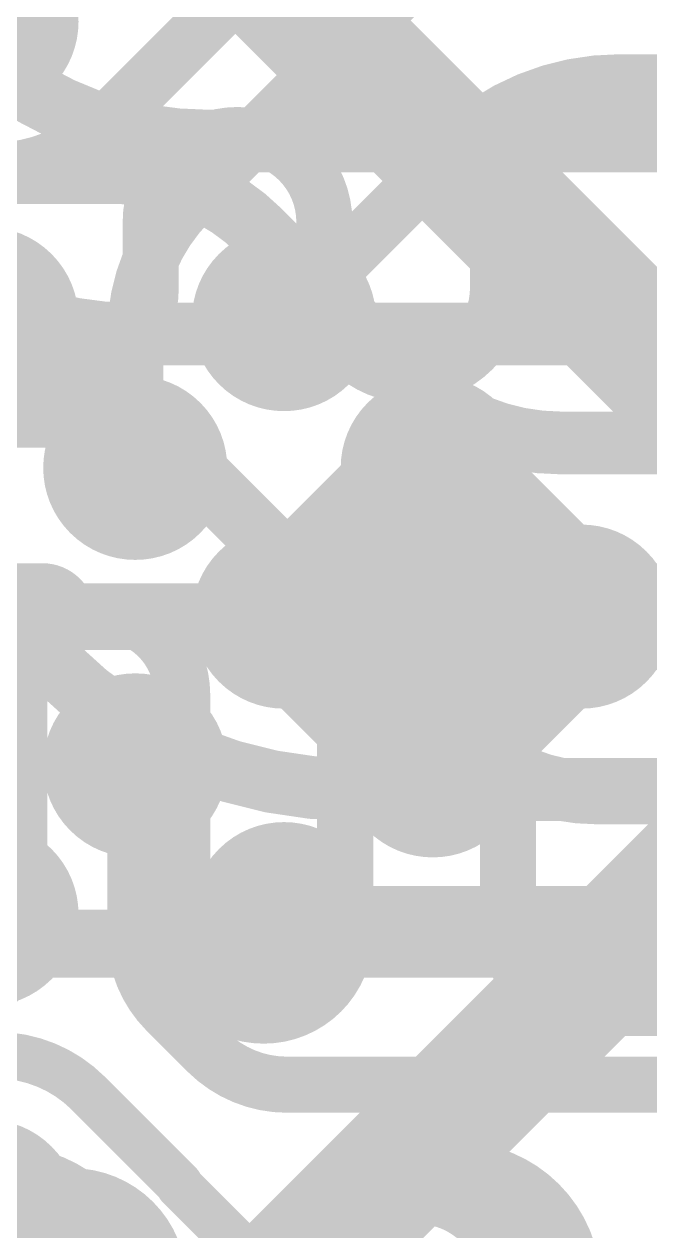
# Model space of a CAD drawing. Header units: inches. Extents: x -6 to 284, y -12 to 154.
# Drawn here: x 63.389 to 64.579, y 7.532 to 9.827 of the extents above; entities that cross this region are included whole.
import ezdxf

# ---------------------------------------------------------------- set-up
doc = ezdxf.new("R2010")
doc.units = ezdxf.units.IN
for name, color, linetype in [('Bottom Layer', 5, 'Continuous'), ('Signal L1', 76, 'Continuous'), ('Signal L2', 6, 'Continuous'), ('Top Layer', 1, 'Continuous'), ('Top Overlay', 2, 'Continuous'), ('Top Paste', 8, 'Continuous'), ('Top Solder', 216, 'Continuous')]:
    doc.layers.add(name, color=color, linetype=linetype)

# ---------------------------------------------------------------- blocks, each defined once
blk = doc.blocks.new('BGA_565_15_5_14_4__132')
at = {"layer": 'Top Layer'}
h = blk.add_hatch(color=1, dxfattribs=at)
edge = h.paths.add_edge_path()
edge.add_arc((-7.400000439999999, 6.800001640000001), 0.12499848, 0, 360)
h = blk.add_hatch(color=1, dxfattribs=at)
edge = h.paths.add_edge_path()
edge.add_arc((-7.00000124, 6.7999991), 0.12499848, 0, 360)
h = blk.add_hatch(color=1, dxfattribs=at)
edge = h.paths.add_edge_path()
edge.add_arc((-6.599996959999999, 6.7999991), 0.12499848, 0, 360)
h = blk.add_hatch(color=1, dxfattribs=at)
edge = h.paths.add_edge_path()
edge.add_arc((-5.8000011, 6.7999991), 0.12499848, 0, 360)
h = blk.add_hatch(color=1, dxfattribs=at)
edge = h.paths.add_edge_path()
edge.add_arc((-7.400000439999999, 6.399999899999999), 0.12499848, 0, 360)
h = blk.add_hatch(color=1, dxfattribs=at)
edge = h.paths.add_edge_path()
edge.add_arc((-7.00000124, 6.399999899999999), 0.12499848, 0, 360)
h = blk.add_hatch(color=1, dxfattribs=at)
edge = h.paths.add_edge_path()
edge.add_arc((-6.599999499999999, 6.399999899999999), 0.12499848, 0, 360)
h = blk.add_hatch(color=1, dxfattribs=at)
edge = h.paths.add_edge_path()
edge.add_arc((-6.200000299999999, 6.399999899999999), 0.12499848, 0, 360)
h = blk.add_hatch(color=1, dxfattribs=at)
edge = h.paths.add_edge_path()
edge.add_arc((-7.400000439999999, 6.000000699999999), 0.12499848, 0, 360)
h = blk.add_hatch(color=1, dxfattribs=at)
edge = h.paths.add_edge_path()
edge.add_arc((-7.00000124, 6.000000699999999), 0.12499848, 0, 360)
h = blk.add_hatch(color=1, dxfattribs=at)
edge = h.paths.add_edge_path()
edge.add_arc((-7.00000124, 5.59999896), 0.12499848, 0, 360)
h = blk.add_hatch(color=1, dxfattribs=at)
edge = h.paths.add_edge_path()
edge.add_arc((-7.400000439999999, 5.19999976), 0.12499848, 0, 360)
at = {"layer": 'Top Paste'}
h = blk.add_hatch(color=8, dxfattribs=at)
edge = h.paths.add_edge_path()
edge.add_arc((-7.400000439999999, 6.800001640000001), 0.12499848, 0, 360)
h = blk.add_hatch(color=8, dxfattribs=at)
edge = h.paths.add_edge_path()
edge.add_arc((-7.00000124, 6.7999991), 0.12499848, 0, 360)
h = blk.add_hatch(color=8, dxfattribs=at)
edge = h.paths.add_edge_path()
edge.add_arc((-6.599996959999999, 6.7999991), 0.12499848, 0, 360)
h = blk.add_hatch(color=8, dxfattribs=at)
edge = h.paths.add_edge_path()
edge.add_arc((-5.8000011, 6.7999991), 0.12499848, 0, 360)
h = blk.add_hatch(color=8, dxfattribs=at)
edge = h.paths.add_edge_path()
edge.add_arc((-7.400000439999999, 6.399999899999999), 0.12499848, 0, 360)
h = blk.add_hatch(color=8, dxfattribs=at)
edge = h.paths.add_edge_path()
edge.add_arc((-7.00000124, 6.399999899999999), 0.12499848, 0, 360)
h = blk.add_hatch(color=8, dxfattribs=at)
edge = h.paths.add_edge_path()
edge.add_arc((-6.599999499999999, 6.399999899999999), 0.12499848, 0, 360)
h = blk.add_hatch(color=8, dxfattribs=at)
edge = h.paths.add_edge_path()
edge.add_arc((-6.200000299999999, 6.399999899999999), 0.12499848, 0, 360)
h = blk.add_hatch(color=8, dxfattribs=at)
edge = h.paths.add_edge_path()
edge.add_arc((-7.400000439999999, 6.000000699999999), 0.12499848, 0, 360)
h = blk.add_hatch(color=8, dxfattribs=at)
edge = h.paths.add_edge_path()
edge.add_arc((-7.00000124, 6.000000699999999), 0.12499848, 0, 360)
h = blk.add_hatch(color=8, dxfattribs=at)
edge = h.paths.add_edge_path()
edge.add_arc((-7.00000124, 5.59999896), 0.12499848, 0, 360)
h = blk.add_hatch(color=8, dxfattribs=at)
edge = h.paths.add_edge_path()
edge.add_arc((-7.400000439999999, 5.19999976), 0.12499848, 0, 360)
at = {"layer": 'Top Solder'}
h = blk.add_hatch(color=216, dxfattribs=at)
edge = h.paths.add_edge_path()
edge.add_arc((-7.400000439999999, 6.800001640000001), 0.17499838, 0, 360)
h = blk.add_hatch(color=216, dxfattribs=at)
edge = h.paths.add_edge_path()
edge.add_arc((-7.00000124, 6.7999991), 0.17499838, 0, 360)
h = blk.add_hatch(color=216, dxfattribs=at)
edge = h.paths.add_edge_path()
edge.add_arc((-6.599996959999999, 6.7999991), 0.17499838, 0, 360)
h = blk.add_hatch(color=216, dxfattribs=at)
edge = h.paths.add_edge_path()
edge.add_arc((-5.8000011, 6.7999991), 0.17499838, 0, 360)
h = blk.add_hatch(color=216, dxfattribs=at)
edge = h.paths.add_edge_path()
edge.add_arc((-7.400000439999999, 6.399999899999999), 0.17499838, 0, 360)
h = blk.add_hatch(color=216, dxfattribs=at)
edge = h.paths.add_edge_path()
edge.add_arc((-7.00000124, 6.399999899999999), 0.17499838, 0, 360)
h = blk.add_hatch(color=216, dxfattribs=at)
edge = h.paths.add_edge_path()
edge.add_arc((-6.599999499999999, 6.399999899999999), 0.17499838, 0, 360)
h = blk.add_hatch(color=216, dxfattribs=at)
edge = h.paths.add_edge_path()
edge.add_arc((-6.200000299999999, 6.399999899999999), 0.17499838, 0, 360)
h = blk.add_hatch(color=216, dxfattribs=at)
edge = h.paths.add_edge_path()
edge.add_arc((-7.400000439999999, 6.000000699999999), 0.17499838, 0, 360)
h = blk.add_hatch(color=216, dxfattribs=at)
edge = h.paths.add_edge_path()
edge.add_arc((-7.00000124, 6.000000699999999), 0.17499838, 0, 360)
h = blk.add_hatch(color=216, dxfattribs=at)
edge = h.paths.add_edge_path()
edge.add_arc((-7.00000124, 5.59999896), 0.17499838, 0, 360)
h = blk.add_hatch(color=216, dxfattribs=at)
edge = h.paths.add_edge_path()
edge.add_arc((-7.400000439999999, 5.19999976), 0.17499838, 0, 360)
at = {"layer": 'Top Overlay'}
for points in [[(-4.219999179999999, 7.295799479999999, 0.254, 0.254, 0), (-7.845000819999999, 7.295799479999999, 0.254, 0.254, 0)], [(-7.845000819999999, 3.67080292, 0.254, 0.254, 0), (-7.845000819999999, 7.295799479999999, 0.254, 0.254, 0)]]:
    blk.add_lwpolyline(points, format="xyseb", dxfattribs=at)

msp = doc.modelspace()

# ---------------------------------------------------------------- linework, layer by layer
at = {"layer": 'Bottom Layer'}
for points in [[(63.62973812, 9.45076342, 0.10668, 0.10668, -0.9999999999999999), (63.95993812, 9.45076342, 0.10668, 0.10668, 0)], [(64.29013812, 9.45076342, 0.10668, 0.10668, -0.4142135623730951), (64.45523811999999, 9.61586342, 0.10668, 0.10668, 0)], [(64.45523811999999, 9.61586342, 0.10668, 0.10668, 0), (64.91481048, 9.61586342, 0.10668, 0.10668, 0)], [(63.62973812, 9.32474894, 0.10668, 0.10668, 0), (63.62973812, 9.45076342, 0.10668, 0.10668, 0)], [(63.95993812, 9.32474894, 0.10668, 0.10668, 0), (63.95993812, 9.45076342, 0.10668, 0.10668, 0)], [(64.29013812, 9.32474894, 0.10668, 0.10668, 0), (64.29013812, 9.45076342, 0.10668, 0.10668, 0)], [(63.62973812, 9.32474894, 0.10668, 0.10668, -0.9999999999999999), (63.29953811999999, 9.32474894, 0.10668, 0.10668, 0)], [(64.29013812, 9.32474894, 0.10668, 0.10668, -0.9999999999999999), (63.95993812, 9.32474894, 0.10668, 0.10668, 0)], [(63.9994402, 8.55919548, 0.10668, 0.10668, -0.9999999999999999), (64.3093202, 8.55919548, 0.10668, 0.10668, 0)], [(63.3796802, 8.5523959, 0.10668, 0.10668, -0.9999999999999999), (63.6895602, 8.5523959, 0.10668, 0.10668, 0)], [(63.3796802, 8.111075979999999, 0.10668, 0.10668, 0), (63.3796802, 8.5523959, 0.10668, 0.10668, 0)], [(63.6895602, 8.09648114, 0.10668, 0.10668, 0), (63.6895602, 8.5523959, 0.10668, 0.10668, 0)], [(63.9994402, 8.09648114, 0.10668, 0.10668, 0), (63.9994402, 8.55919548, 0.10668, 0.10668, 0)], [(64.3093202, 8.111075979999999, 0.10668, 0.10668, 0), (64.3093202, 8.55919548, 0.10668, 0.10668, 0)], [(63.3796802, 8.111075979999999, 0.10668, 0.10668, -0.4142135623730951), (63.2247402, 7.95613598, 0.10668, 0.10668, 0)], [(63.9994402, 8.09648114, 0.10668, 0.10668, -0.9999999999999999), (63.6895602, 8.09648114, 0.10668, 0.10668, 0)], [(64.4642602, 7.95613598, 0.10668, 0.10668, -0.4142135623730951), (64.3093202, 8.111075979999999, 0.10668, 0.10668, 0)], [(64.4642602, 7.95613598, 0.10668, 0.10668, 0), (66.94327987999999, 7.95613598, 0.10668, 0.10668, 0)], [(63.31449363999999, 7.43305854, 0.10668, 0.10668, -0.9999999999999999), (63.64469363999999, 7.43305854, 0.10668, 0.10668, 0)], [(63.97489364, 7.43305854, 0.10668, 0.10668, -0.9999999999999999), (64.30509364, 7.43305854, 0.10668, 0.10668, 0)]]:
    msp.add_lwpolyline(points, format="xyseb", dxfattribs=at)
for points in [[(64.42856812000001, 9.61586342, 0.05333999999999999, 0.05333999999999999, 1), (64.48190812, 9.61586342, 0.05333999999999999, 0.05333999999999999, 1)], [(64.42856812000001, 9.61586342, 0.05333999999999999, 0.05333999999999999, 1), (64.48190812, 9.61586342, 0.05333999999999999, 0.05333999999999999, 1)], [(63.60306812, 9.45076342, 0.05333999999999999, 0.05333999999999999, 1), (63.65640811999999, 9.45076342, 0.05333999999999999, 0.05333999999999999, 1)], [(63.60306812, 9.45076342, 0.05333999999999999, 0.05333999999999999, 1), (63.65640811999999, 9.45076342, 0.05333999999999999, 0.05333999999999999, 1)], [(63.93326811999999, 9.45076342, 0.05333999999999999, 0.05333999999999999, 1), (63.98660811999999, 9.45076342, 0.05333999999999999, 0.05333999999999999, 1)], [(63.93326811999999, 9.45076342, 0.05333999999999999, 0.05333999999999999, 1), (63.98660811999999, 9.45076342, 0.05333999999999999, 0.05333999999999999, 1)], [(64.26346811999998, 9.45076342, 0.05333999999999999, 0.05333999999999999, 1), (64.31680811999999, 9.45076342, 0.05333999999999999, 0.05333999999999999, 1)], [(64.26346811999998, 9.45076342, 0.05333999999999999, 0.05333999999999999, 1), (64.31680811999999, 9.45076342, 0.05333999999999999, 0.05333999999999999, 1)], [(63.60306812, 9.32474894, 0.05333999999999999, 0.05333999999999999, 1), (63.65640811999999, 9.32474894, 0.05333999999999999, 0.05333999999999999, 1)], [(63.60306812, 9.32474894, 0.05333999999999999, 0.05333999999999999, 1), (63.65640811999999, 9.32474894, 0.05333999999999999, 0.05333999999999999, 1)], [(63.93326811999999, 9.32474894, 0.05333999999999999, 0.05333999999999999, 1), (63.98660811999999, 9.32474894, 0.05333999999999999, 0.05333999999999999, 1)], [(63.93326811999999, 9.32474894, 0.05333999999999999, 0.05333999999999999, 1), (63.98660811999999, 9.32474894, 0.05333999999999999, 0.05333999999999999, 1)], [(64.26346811999998, 9.32474894, 0.05333999999999999, 0.05333999999999999, 1), (64.31680811999999, 9.32474894, 0.05333999999999999, 0.05333999999999999, 1)], [(64.26346811999998, 9.32474894, 0.05333999999999999, 0.05333999999999999, 1), (64.31680811999999, 9.32474894, 0.05333999999999999, 0.05333999999999999, 1)], [(63.35301019999999, 8.5523959, 0.05333999999999999, 0.05333999999999999, 1), (63.40635019999999, 8.5523959, 0.05333999999999999, 0.05333999999999999, 1)], [(63.35301019999999, 8.5523959, 0.05333999999999999, 0.05333999999999999, 1), (63.40635019999999, 8.5523959, 0.05333999999999999, 0.05333999999999999, 1)], [(63.66289019999999, 8.5523959, 0.05333999999999999, 0.05333999999999999, 1), (63.71623020000001, 8.5523959, 0.05333999999999999, 0.05333999999999999, 1)], [(63.66289019999999, 8.5523959, 0.05333999999999999, 0.05333999999999999, 1), (63.71623020000001, 8.5523959, 0.05333999999999999, 0.05333999999999999, 1)], [(63.9727702, 8.55919548, 0.05333999999999999, 0.05333999999999999, 1), (64.0261102, 8.55919548, 0.05333999999999999, 0.05333999999999999, 1)], [(63.9727702, 8.55919548, 0.05333999999999999, 0.05333999999999999, 1), (64.0261102, 8.55919548, 0.05333999999999999, 0.05333999999999999, 1)], [(64.2826502, 8.55919548, 0.05333999999999999, 0.05333999999999999, 1), (64.3359902, 8.55919548, 0.05333999999999999, 0.05333999999999999, 1)], [(64.2826502, 8.55919548, 0.05333999999999999, 0.05333999999999999, 1), (64.3359902, 8.55919548, 0.05333999999999999, 0.05333999999999999, 1)], [(63.35301019999999, 8.111075979999999, 0.05333999999999999, 0.05333999999999999, 1), (63.40635019999999, 8.111075979999999, 0.05333999999999999, 0.05333999999999999, 1)], [(63.35301019999999, 8.111075979999999, 0.05333999999999999, 0.05333999999999999, 1), (63.40635019999999, 8.111075979999999, 0.05333999999999999, 0.05333999999999999, 1)], [(63.66289019999999, 8.09648114, 0.05333999999999999, 0.05333999999999999, 1), (63.71623020000001, 8.09648114, 0.05333999999999999, 0.05333999999999999, 1)], [(63.66289019999999, 8.09648114, 0.05333999999999999, 0.05333999999999999, 1), (63.71623020000001, 8.09648114, 0.05333999999999999, 0.05333999999999999, 1)], [(63.9727702, 8.09648114, 0.05333999999999999, 0.05333999999999999, 1), (64.0261102, 8.09648114, 0.05333999999999999, 0.05333999999999999, 1)], [(63.9727702, 8.09648114, 0.05333999999999999, 0.05333999999999999, 1), (64.0261102, 8.09648114, 0.05333999999999999, 0.05333999999999999, 1)], [(64.2826502, 8.111075979999999, 0.05333999999999999, 0.05333999999999999, 1), (64.3359902, 8.111075979999999, 0.05333999999999999, 0.05333999999999999, 1)], [(64.2826502, 8.111075979999999, 0.05333999999999999, 0.05333999999999999, 1), (64.3359902, 8.111075979999999, 0.05333999999999999, 0.05333999999999999, 1)], [(64.4375902, 7.95613598, 0.05333999999999999, 0.05333999999999999, 1), (64.49093020000001, 7.95613598, 0.05333999999999999, 0.05333999999999999, 1)], [(64.4375902, 7.95613598, 0.05333999999999999, 0.05333999999999999, 1), (64.49093020000001, 7.95613598, 0.05333999999999999, 0.05333999999999999, 1)]]:
    msp.add_lwpolyline(points, format="xyseb", close=True, dxfattribs=at)
at = {"layer": 'Signal L1'}
for points in [[(63.73720805999999, 9.60438516, 0.11938, 0.11938, -0.1989132512026903), (63.27313736, 9.79660474, 0.11938, 0.11938, 0)], [(63.73720805999999, 9.60438516, 0.11938, 0.11938, 0), (63.7379853, 9.6043877, 0.11938, 0.11938, 0)], [(63.7379853, 9.6043877, 0.11938, 0.11938, 0), (65.2541621, 9.6043877, 0.11938, 0.11938, 0)], [(62.62915337999999, 9.42551582, 0.11938, 0.11938, 0), (63.44891551999999, 8.60575368, 0.11938, 0.11938, 0)], [(63.59011412, 9.237553279999998, 0.11938, 0.11938, -0.1989145536119344), (63.16309186, 9.41442872, 0.11938, 0.11938, 0)], [(63.59011412, 9.237553279999998, 0.11938, 0.11938, 0), (63.59121394, 9.237555819999999, 0.11938, 0.11938, 0)], [(63.59121394, 9.237555819999999, 0.11938, 0.11938, 0), (65.02502616, 9.237555819999999, 0.11938, 0.11938, 0)], [(63.4493397, 8.6053295, 0.11938, 0.11938, -0.0001872356743021914), (63.44891551999999, 8.60575368, 0.11938, 0.11938, 0)], [(64.01477926, 8.37136502, 0.11938, 0.11938, -0.1987177307632922), (63.4493397, 8.6053295, 0.11938, 0.11938, 0)], [(64.01477926, 8.37136502, 0.11938, 0.11938, 0), (73.68458212, 8.37136502, 0.11938, 0.11938, 0)], [(63.01551532, 8.083311239999999, 0.11938, 0.11938, 0), (69.00911014, 8.083311239999999, 0.11938, 0.11938, 0)], [(63.14609417999999, 7.41976418, 0.11938, 0.11938, -0.9999999999999999), (63.57281418, 7.41976418, 0.11938, 0.11938, 0)], [(63.99953418, 7.42815126, 0.11938, 0.11938, -0.9999999999999999), (64.42625418, 7.42815126, 0.11938, 0.11938, 0)]]:
    msp.add_lwpolyline(points, format="xyseb", dxfattribs=at)
for points in [[(63.70736306, 9.60438516, 0.05969, 0.05969, 1), (63.76705305999999, 9.60438516, 0.05969, 0.05969, 1)], [(63.70736306, 9.60438516, 0.05969, 0.05969, 1), (63.76705305999999, 9.60438516, 0.05969, 0.05969, 1)], [(63.7081403, 9.6043877, 0.05969, 0.05969, 1), (63.76783029999999, 9.6043877, 0.05969, 0.05969, 1)], [(63.7081403, 9.6043877, 0.05969, 0.05969, 1), (63.76783029999999, 9.6043877, 0.05969, 0.05969, 1)], [(63.56026911999999, 9.237553279999998, 0.05969, 0.05969, 1), (63.61995912, 9.237553279999998, 0.05969, 0.05969, 1)], [(63.56026911999999, 9.237553279999998, 0.05969, 0.05969, 1), (63.61995912, 9.237553279999998, 0.05969, 0.05969, 1)], [(63.56136893999999, 9.237555819999999, 0.05969, 0.05969, 1), (63.62105893999999, 9.237555819999999, 0.05969, 0.05969, 1)], [(63.56136893999999, 9.237555819999999, 0.05969, 0.05969, 1), (63.62105893999999, 9.237555819999999, 0.05969, 0.05969, 1)], [(63.41907052, 8.60575368, 0.05969, 0.05969, 1), (63.47876051999999, 8.60575368, 0.05969, 0.05969, 1)], [(63.41907052, 8.60575368, 0.05969, 0.05969, 1), (63.47876051999999, 8.60575368, 0.05969, 0.05969, 1)], [(63.4194947, 8.6053295, 0.05969, 0.05969, 1), (63.4791847, 8.6053295, 0.05969, 0.05969, 1)], [(63.4194947, 8.6053295, 0.05969, 0.05969, 1), (63.4791847, 8.6053295, 0.05969, 0.05969, 1)], [(63.98493425999999, 8.37136502, 0.05969, 0.05969, 1), (64.04462426, 8.37136502, 0.05969, 0.05969, 1)], [(63.98493425999999, 8.37136502, 0.05969, 0.05969, 1), (64.04462426, 8.37136502, 0.05969, 0.05969, 1)]]:
    msp.add_lwpolyline(points, format="xyseb", close=True, dxfattribs=at)
at = {"layer": 'Signal L2'}
for points in [[(63.28001313999999, 9.544458939999998, 0.11938, 0.11938, 0), (63.56789673999999, 9.544458939999998, 0.11938, 0.11938, 0)], [(63.56789673999999, 9.544458939999998, 0.11938, 0.11938, -0.1987644589970464), (63.83715197999999, 9.43301898, 0.11938, 0.11938, 0)], [(63.83715197999999, 9.43301898, 0.11938, 0.11938, 0), (64.11927232, 9.15089864, 0.11938, 0.11938, 0)], [(63.83715197999999, 9.43301898, 0.11938, 0.11938, -0.000142282981753559), (63.83730438, 9.432866579999999, 0.11938, 0.11938, 0)], [(64.11927232, 9.15089864, 0.11938, 0.11938, -5.846386397001215e-05), (64.11920373999999, 9.15096468, 0.11938, 0.11938, 0)], [(64.41029282, 9.03039342, 0.11938, 0.11938, -0.1988515910336313), (64.11927232, 9.15089864, 0.11938, 0.11938, 0)], [(62.69517051999999, 9.08119342, 0.11938, 0.11938, 0), (63.46552204, 9.08119342, 0.11938, 0.11938, 0)], [(63.46552204, 9.08119342, 0.11938, 0.11938, -0.198912367379658), (63.71260307999999, 8.978849199999999, 0.11938, 0.11938, 0)], [(64.41029282, 9.03039342, 0.11938, 0.11938, 0), (65.67644725999999, 9.03039342, 0.11938, 0.11938, 0)], [(63.71260307999999, 8.978849199999999, 0.11938, 0.11938, 0), (64.21827136, 8.473180919999999, 0.11938, 0.11938, 0)], [(64.22005189999999, 8.471410539999999, 0.11938, 0.11938, -0.001698127226956329), (64.21827136, 8.473180919999999, 0.11938, 0.11938, 0)], [(64.4796526, 8.364913419999999, 0.11938, 0.11938, -0.1971476479145649), (64.22005189999999, 8.471410539999999, 0.11938, 0.11938, 0)], [(64.4796526, 8.364913419999999, 0.11938, 0.11938, 0), (78.60933732, 8.364913419999999, 0.11938, 0.11938, 0)], [(63.07165948, 8.07338238, 0.11938, 0.11938, 0), (77.88385236, 8.07338238, 0.11938, 0.11938, 0)]]:
    msp.add_lwpolyline(points, format="xyseb", dxfattribs=at)
for points in [[(63.53805174, 9.544458939999998, 0.05969, 0.05969, 1), (63.59774174, 9.544458939999998, 0.05969, 0.05969, 1)], [(63.53805174, 9.544458939999998, 0.05969, 0.05969, 1), (63.59774174, 9.544458939999998, 0.05969, 0.05969, 1)], [(63.80730698, 9.43301898, 0.05969, 0.05969, 1), (63.86699698, 9.43301898, 0.05969, 0.05969, 1)], [(63.80730698, 9.43301898, 0.05969, 0.05969, 1), (63.86699698, 9.43301898, 0.05969, 0.05969, 1)], [(63.80730698, 9.43301898, 0.05969, 0.05969, 1), (63.86699698, 9.43301898, 0.05969, 0.05969, 1)], [(63.80745938, 9.432866579999999, 0.05969, 0.05969, 1), (63.86714937999999, 9.432866579999999, 0.05969, 0.05969, 1)], [(64.08935874, 9.15096468, 0.05969, 0.05969, 1), (64.14904874, 9.15096468, 0.05969, 0.05969, 1)], [(64.08942732, 9.15089864, 0.05969, 0.05969, 1), (64.14911731999999, 9.15089864, 0.05969, 0.05969, 1)], [(64.08942732, 9.15089864, 0.05969, 0.05969, 1), (64.14911731999999, 9.15089864, 0.05969, 0.05969, 1)], [(64.08942732, 9.15089864, 0.05969, 0.05969, 1), (64.14911731999999, 9.15089864, 0.05969, 0.05969, 1)], [(63.43567703999999, 9.08119342, 0.05969, 0.05969, 1), (63.49536704, 9.08119342, 0.05969, 0.05969, 1)], [(63.43567703999999, 9.08119342, 0.05969, 0.05969, 1), (63.49536704, 9.08119342, 0.05969, 0.05969, 1)], [(64.38044782, 9.03039342, 0.05969, 0.05969, 1), (64.44013781999999, 9.03039342, 0.05969, 0.05969, 1)], [(64.38044782, 9.03039342, 0.05969, 0.05969, 1), (64.44013781999999, 9.03039342, 0.05969, 0.05969, 1)], [(63.68275807999999, 8.978849199999999, 0.05969, 0.05969, 1), (63.74244807999999, 8.978849199999999, 0.05969, 0.05969, 1)], [(63.68275807999999, 8.978849199999999, 0.05969, 0.05969, 1), (63.74244807999999, 8.978849199999999, 0.05969, 0.05969, 1)], [(64.18842636, 8.473180919999999, 0.05969, 0.05969, 1), (64.24811636, 8.473180919999999, 0.05969, 0.05969, 1)], [(64.18842636, 8.473180919999999, 0.05969, 0.05969, 1), (64.24811636, 8.473180919999999, 0.05969, 0.05969, 1)], [(64.19020689999999, 8.471410539999999, 0.05969, 0.05969, 1), (64.2498969, 8.471410539999999, 0.05969, 0.05969, 1)], [(64.19020689999999, 8.471410539999999, 0.05969, 0.05969, 1), (64.2498969, 8.471410539999999, 0.05969, 0.05969, 1)], [(64.4498076, 8.364913419999999, 0.05969, 0.05969, 1), (64.50949759999999, 8.364913419999999, 0.05969, 0.05969, 1)], [(64.4498076, 8.364913419999999, 0.05969, 0.05969, 1), (64.50949759999999, 8.364913419999999, 0.05969, 0.05969, 1)]]:
    msp.add_lwpolyline(points, format="xyseb", close=True, dxfattribs=at)
at = {"layer": 'Top Layer'}
for points in [[(63.54098798, 9.63384408, 0.10668, 0.10668, 0), (64.64445541999999, 10.73731152, 0.10668, 0.10668, 0)], [(63.31746543999999, 9.83470728, 0.10668, 0.10668, 0), (63.71223731999999, 10.22947916, 0.10668, 0.10668, 0)], [(63.7048383, 9.4899099, 0.10668, 0.10668, 0), (64.1100191, 9.895090699999999, 0.10668, 0.10668, 0)], [(64.20055486, 9.583280299999998, 0.10668, 0.10668, -0.1989114601872275), (64.5214356, 9.71619342, 0.10668, 0.10668, 0)], [(64.5214356, 9.71619342, 0.10668, 0.10668, 0), (64.64618261999999, 9.71619342, 0.10668, 0.10668, 0)], [(63.5407924, 9.6336485, 0.10668, 0.10668, -0.1986652298961061), (63.33548927999999, 9.548723599999999, 0.10668, 0.10668, 0)], [(63.54098798, 9.63384408, 0.10668, 0.10668, -0.0002377426154648299), (63.5407924, 9.6336485, 0.10668, 0.10668, 0)], [(63.88315391999999, 9.26587936, 0.10668, 0.10668, 0), (64.20055486, 9.583280299999998, 0.10668, 0.10668, 0)], [(63.60030968, 9.237555819999999, 0.10668, 0.10668, -0.1986842039831064), (63.70461732, 9.489688919999999, 0.10668, 0.10668, 0)], [(63.70461732, 9.489688919999999, 0.10668, 0.10668, 0), (63.7048383, 9.4899099, 0.10668, 0.10668, 0)], [(63.14660218, 9.09502626, 0.1778, 0.1778, 0), (63.31746543999999, 9.2658819, 0.1778, 0.1778, 0)], [(63.60030968, 8.983037659999999, 0.10668, 0.10668, 0), (63.60030968, 9.237555819999999, 0.10668, 0.10668, 0)], [(63.88313106, 8.7001731, 0.254, 0.254, 0), (64.16597276, 8.9830148, 0.254, 0.254, 0)], [(64.16597276, 8.9830148, 0.254, 0.254, 0), (64.44881446, 8.7001731, 0.254, 0.254, 0)], [(63.11679782, 8.872728, 0.2032, 0.2032, 0), (63.28935526, 8.70017056, 0.2032, 0.2032, 0)], [(63.88313106, 8.7001731, 0.254, 0.254, 0), (64.16597276, 8.4173314, 0.254, 0.254, 0)], [(63.88313106, 8.7001731, 0.254, 0.254, 0), (64.16597276, 8.7001731, 0.254, 0.254, 0)], [(64.16597276, 8.4173314, 0.254, 0.254, 0), (64.44881446, 8.7001731, 0.254, 0.254, 0)], [(63.28935526, 8.70017056, 0.2032, 0.2032, 0), (63.42362982, 8.7001731, 0.2032, 0.2032, 0)], [(64.16597276, 8.7001731, 0.2032, 0.2032, 0), (64.44881446, 8.7001731, 0.2032, 0.2032, 0)], [(64.44881446, 8.7001731, 0.2032, 0.2032, 0), (64.99382225999999, 8.7001731, 0.2032, 0.2032, 0)], [(63.42362982, 8.7001731, 0.127, 0.127, 0), (63.88313106, 8.7001731, 0.127, 0.127, 0)], [(63.60030713999999, 8.09472092, 0.10668, 0.10668, 0), (63.60030713999999, 8.41735172, 0.10668, 0.10668, 0)], [(63.88314883999999, 8.13450748, 0.10668, 0.10668, 0), (65.02703276, 8.13450748, 0.10668, 0.10668, 0)], [(63.60030459999999, 8.09398686, 0.10668, 0.10668, 0), (63.60030713999999, 8.09472092, 0.10668, 0.10668, 0)], [(63.65919195999999, 7.950961999999999, 0.10668, 0.10668, -0.1978261484895261), (63.60030459999999, 8.09398686, 0.10668, 0.10668, 0)], [(63.65918942, 7.950961999999999, 0.10668, 0.10668, 0), (63.73737316, 7.87278334, 0.10668, 0.10668, 0)], [(63.88911276, 7.81017234, 0.10668, 0.10668, -0.1982074455387197), (63.73737316, 7.87278334, 0.10668, 0.10668, 0)], [(63.33643415999999, 7.86616918, 0.08889999999999999, 0.08889999999999999, -0.1985832354365072), (63.51093469999999, 7.794017939999999, 0.08889999999999999, 0.08889999999999999, 0)], [(63.88911276, 7.81017234, 0.10668, 0.10668, 0), (63.94819823999999, 7.81017234, 0.10668, 0.10668, 0)], [(63.94819823999999, 7.81017234, 0.10668, 0.10668, 0), (63.94820078, 7.81017488, 0.10668, 0.10668, 0)], [(63.94820078, 7.81017488, 0.10668, 0.10668, 0), (65.15577266, 7.81017488, 0.10668, 0.10668, 0)], [(63.51093469999999, 7.794017939999999, 0.08889999999999999, 0.08889999999999999, 0), (63.68430748, 7.62064516, 0.08889999999999999, 0.08889999999999999, 0)], [(63.68430748, 7.61786386, 0.08889999999999999, 0.08889999999999999, 0), (63.68430748, 7.62064516, 0.08889999999999999, 0.08889999999999999, 0)], [(63.68430748, 7.61786386, 0.08889999999999999, 0.08889999999999999, 0), (63.78671012, 7.51546122, 0.08889999999999999, 0.08889999999999999, 0)], [(63.3174629, 7.56883424, 0.08889999999999999, 0.08889999999999999, 0), (63.56053582, 7.32576132, 0.08889999999999999, 0.08889999999999999, 0)], [(63.81428944, 7.490663199999999, 0.08889999999999999, 0.08889999999999999, -0.02653856059603474), (63.78671012, 7.51546122, 0.08889999999999999, 0.08889999999999999, 0)], [(64.03393086, 7.41305858, 0.08889999999999999, 0.08889999999999999, -0.1714686498588271), (63.81428944, 7.490663199999999, 0.08889999999999999, 0.08889999999999999, 0)]]:
    msp.add_lwpolyline(points, format="xyseb", dxfattribs=at)
for points in [[(64.4947656, 9.71619342, 0.05333999999999999, 0.05333999999999999, 1), (64.5481056, 9.71619342, 0.05333999999999999, 0.05333999999999999, 1)], [(64.4947656, 9.71619342, 0.05333999999999999, 0.05333999999999999, 1), (64.5481056, 9.71619342, 0.05333999999999999, 0.05333999999999999, 1)], [(63.5141224, 9.6336485, 0.05333999999999999, 0.05333999999999999, 1), (63.5674624, 9.6336485, 0.05333999999999999, 0.05333999999999999, 1)], [(63.5141224, 9.6336485, 0.05333999999999999, 0.05333999999999999, 1), (63.5674624, 9.6336485, 0.05333999999999999, 0.05333999999999999, 1)], [(63.51431797999999, 9.63384408, 0.05333999999999999, 0.05333999999999999, 1), (63.56765797999999, 9.63384408, 0.05333999999999999, 0.05333999999999999, 1)], [(63.51431797999999, 9.63384408, 0.05333999999999999, 0.05333999999999999, 1), (63.56765797999999, 9.63384408, 0.05333999999999999, 0.05333999999999999, 1)], [(64.17388486, 9.583280299999998, 0.05333999999999999, 0.05333999999999999, 1), (64.22722485999999, 9.583280299999998, 0.05333999999999999, 0.05333999999999999, 1)], [(64.17388486, 9.583280299999998, 0.05333999999999999, 0.05333999999999999, 1), (64.22722485999999, 9.583280299999998, 0.05333999999999999, 0.05333999999999999, 1)], [(63.67794731999999, 9.489688919999999, 0.05333999999999999, 0.05333999999999999, 1), (63.73128731999999, 9.489688919999999, 0.05333999999999999, 0.05333999999999999, 1)], [(63.67794731999999, 9.489688919999999, 0.05333999999999999, 0.05333999999999999, 1), (63.73128731999999, 9.489688919999999, 0.05333999999999999, 0.05333999999999999, 1)], [(63.6781683, 9.4899099, 0.05333999999999999, 0.05333999999999999, 1), (63.73150829999999, 9.4899099, 0.05333999999999999, 0.05333999999999999, 1)], [(63.6781683, 9.4899099, 0.05333999999999999, 0.05333999999999999, 1), (63.73150829999999, 9.4899099, 0.05333999999999999, 0.05333999999999999, 1)], [(63.27301543999999, 9.2658819, 0.08889999999999999, 0.08889999999999999, 1), (63.36191544, 9.2658819, 0.08889999999999999, 0.08889999999999999, 1)], [(63.85648392, 9.26587936, 0.05333999999999999, 0.05333999999999999, 1), (63.90982392, 9.26587936, 0.05333999999999999, 0.05333999999999999, 1)], [(63.57363967999999, 9.237555819999999, 0.05333999999999999, 0.05333999999999999, 1), (63.62697967999999, 9.237555819999999, 0.05333999999999999, 0.05333999999999999, 1)], [(63.57363967999999, 9.237555819999999, 0.05333999999999999, 0.05333999999999999, 1), (63.62697967999999, 9.237555819999999, 0.05333999999999999, 0.05333999999999999, 1)], [(64.10247276, 8.9830148, 0.127, 0.127, 1), (64.22947276, 8.9830148, 0.127, 0.127, 1)], [(64.10247276, 8.9830148, 0.127, 0.127, 1), (64.22947276, 8.9830148, 0.127, 0.127, 1)], [(63.57363967999999, 8.983037659999999, 0.05333999999999999, 0.05333999999999999, 1), (63.62697967999999, 8.983037659999999, 0.05333999999999999, 0.05333999999999999, 1)], [(63.81963106, 8.7001731, 0.127, 0.127, 1), (63.94663105999999, 8.7001731, 0.127, 0.127, 1)], [(63.81963106, 8.7001731, 0.127, 0.127, 1), (63.94663105999999, 8.7001731, 0.127, 0.127, 1)], [(63.81963106, 8.7001731, 0.127, 0.127, 1), (63.94663105999999, 8.7001731, 0.127, 0.127, 1)], [(64.10247276, 8.7001731, 0.127, 0.127, 1), (64.22947276, 8.7001731, 0.127, 0.127, 1)], [(64.38531446, 8.7001731, 0.127, 0.127, 1), (64.51231446, 8.7001731, 0.127, 0.127, 1)], [(64.38531446, 8.7001731, 0.127, 0.127, 1), (64.51231446, 8.7001731, 0.127, 0.127, 1)], [(63.23855525999999, 8.70017056, 0.1016, 0.1016, 1), (63.34015525999999, 8.70017056, 0.1016, 0.1016, 1)], [(63.23855525999999, 8.70017056, 0.1016, 0.1016, 1), (63.34015525999999, 8.70017056, 0.1016, 0.1016, 1)], [(63.37282981999999, 8.7001731, 0.1016, 0.1016, 1), (63.47442982, 8.7001731, 0.1016, 0.1016, 1)], [(64.11517276, 8.7001731, 0.1016, 0.1016, 1), (64.21677276, 8.7001731, 0.1016, 0.1016, 1)], [(64.39801446, 8.7001731, 0.1016, 0.1016, 1), (64.49961446, 8.7001731, 0.1016, 0.1016, 1)], [(64.39801446, 8.7001731, 0.1016, 0.1016, 1), (64.49961446, 8.7001731, 0.1016, 0.1016, 1)], [(63.39187982, 8.7001731, 0.0635, 0.0635, 1), (63.45537982, 8.7001731, 0.0635, 0.0635, 1)], [(63.85138105999999, 8.7001731, 0.0635, 0.0635, 1), (63.91488105999999, 8.7001731, 0.0635, 0.0635, 1)], [(64.10247276, 8.4173314, 0.127, 0.127, 1), (64.22947276, 8.4173314, 0.127, 0.127, 1)], [(64.10247276, 8.4173314, 0.127, 0.127, 1), (64.22947276, 8.4173314, 0.127, 0.127, 1)], [(63.57363714, 8.41735172, 0.05333999999999999, 0.05333999999999999, 1), (63.62697713999999, 8.41735172, 0.05333999999999999, 0.05333999999999999, 1)], [(63.85647883999999, 8.13450748, 0.05333999999999999, 0.05333999999999999, 1), (63.90981884, 8.13450748, 0.05333999999999999, 0.05333999999999999, 1)], [(63.5736346, 8.09398686, 0.05333999999999999, 0.05333999999999999, 1), (63.6269746, 8.09398686, 0.05333999999999999, 0.05333999999999999, 1)], [(63.5736346, 8.09398686, 0.05333999999999999, 0.05333999999999999, 1), (63.6269746, 8.09398686, 0.05333999999999999, 0.05333999999999999, 1)], [(63.57363714, 8.09472092, 0.05333999999999999, 0.05333999999999999, 1), (63.62697713999999, 8.09472092, 0.05333999999999999, 0.05333999999999999, 1)], [(63.57363714, 8.09472092, 0.05333999999999999, 0.05333999999999999, 1), (63.62697713999999, 8.09472092, 0.05333999999999999, 0.05333999999999999, 1)], [(63.63251941999999, 7.950961999999999, 0.05333999999999999, 0.05333999999999999, 1), (63.68585941999999, 7.950961999999999, 0.05333999999999999, 0.05333999999999999, 1)], [(63.63252195999999, 7.950961999999999, 0.05333999999999999, 0.05333999999999999, 1), (63.68586195999999, 7.950961999999999, 0.05333999999999999, 0.05333999999999999, 1)], [(63.71070316, 7.87278334, 0.05333999999999999, 0.05333999999999999, 1), (63.76404316, 7.87278334, 0.05333999999999999, 0.05333999999999999, 1)], [(63.71070316, 7.87278334, 0.05333999999999999, 0.05333999999999999, 1), (63.76404316, 7.87278334, 0.05333999999999999, 0.05333999999999999, 1)], [(63.86244275999999, 7.81017234, 0.05333999999999999, 0.05333999999999999, 1), (63.91578275999999, 7.81017234, 0.05333999999999999, 0.05333999999999999, 1)], [(63.86244275999999, 7.81017234, 0.05333999999999999, 0.05333999999999999, 1), (63.91578275999999, 7.81017234, 0.05333999999999999, 0.05333999999999999, 1)], [(63.92152824, 7.81017234, 0.05333999999999999, 0.05333999999999999, 1), (63.97486824, 7.81017234, 0.05333999999999999, 0.05333999999999999, 1)], [(63.92152824, 7.81017234, 0.05333999999999999, 0.05333999999999999, 1), (63.97486824, 7.81017234, 0.05333999999999999, 0.05333999999999999, 1)], [(63.92153077999999, 7.81017488, 0.05333999999999999, 0.05333999999999999, 1), (63.97487078, 7.81017488, 0.05333999999999999, 0.05333999999999999, 1)], [(63.92153077999999, 7.81017488, 0.05333999999999999, 0.05333999999999999, 1), (63.97487078, 7.81017488, 0.05333999999999999, 0.05333999999999999, 1)], [(63.48870969999999, 7.794017939999999, 0.04445, 0.04445, 1), (63.5331597, 7.794017939999999, 0.04445, 0.04445, 1)], [(63.48870969999999, 7.794017939999999, 0.04445, 0.04445, 1), (63.5331597, 7.794017939999999, 0.04445, 0.04445, 1)], [(63.66208248, 7.62064516, 0.04445, 0.04445, 1), (63.70653247999999, 7.62064516, 0.04445, 0.04445, 1)], [(63.66208248, 7.62064516, 0.04445, 0.04445, 1), (63.70653247999999, 7.62064516, 0.04445, 0.04445, 1)], [(63.66208248, 7.61786386, 0.04445, 0.04445, 1), (63.70653247999999, 7.61786386, 0.04445, 0.04445, 1)], [(63.66208248, 7.61786386, 0.04445, 0.04445, 1), (63.70653247999999, 7.61786386, 0.04445, 0.04445, 1)], [(63.76448512, 7.51546122, 0.04445, 0.04445, 1), (63.80893511999999, 7.51546122, 0.04445, 0.04445, 1)], [(63.76448512, 7.51546122, 0.04445, 0.04445, 1), (63.80893511999999, 7.51546122, 0.04445, 0.04445, 1)], [(63.79206444, 7.490663199999999, 0.04445, 0.04445, 1), (63.83651443999999, 7.490663199999999, 0.04445, 0.04445, 1)], [(63.79206444, 7.490663199999999, 0.04445, 0.04445, 1), (63.83651443999999, 7.490663199999999, 0.04445, 0.04445, 1)]]:
    msp.add_lwpolyline(points, format="xyseb", close=True, dxfattribs=at)

# ---------------------------------------------------------------- block references
at = {"rotation": 225}
msp.add_blockref('BGA_565_15_5_14_4__132', (54.40792014, 8.2759296), dxfattribs=at)

doc.saveas('drawing.dxf')
